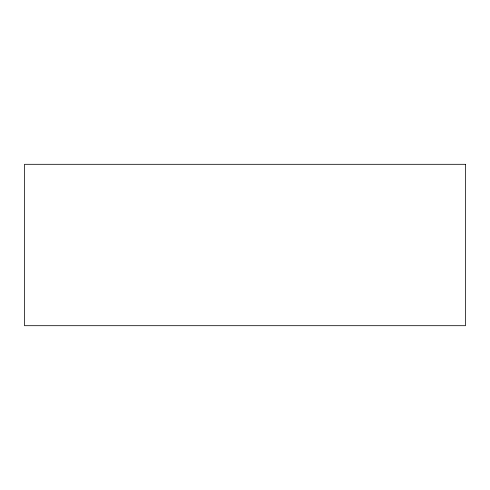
<?xml version="1.0" encoding="UTF-8"?>
<svg xmlns="http://www.w3.org/2000/svg" width="490" height="490" viewBox="0 0 490 490"><rect width="100%" height="100%" fill="white"/><g stroke="black" fill="none" stroke-linecap="round" stroke-linejoin="round"><path stroke-width="0.73" d="M465.5 164.309L24.5 164.309L24.5 325.691L465.5 325.691L465.5 164.309"/></g></svg>
